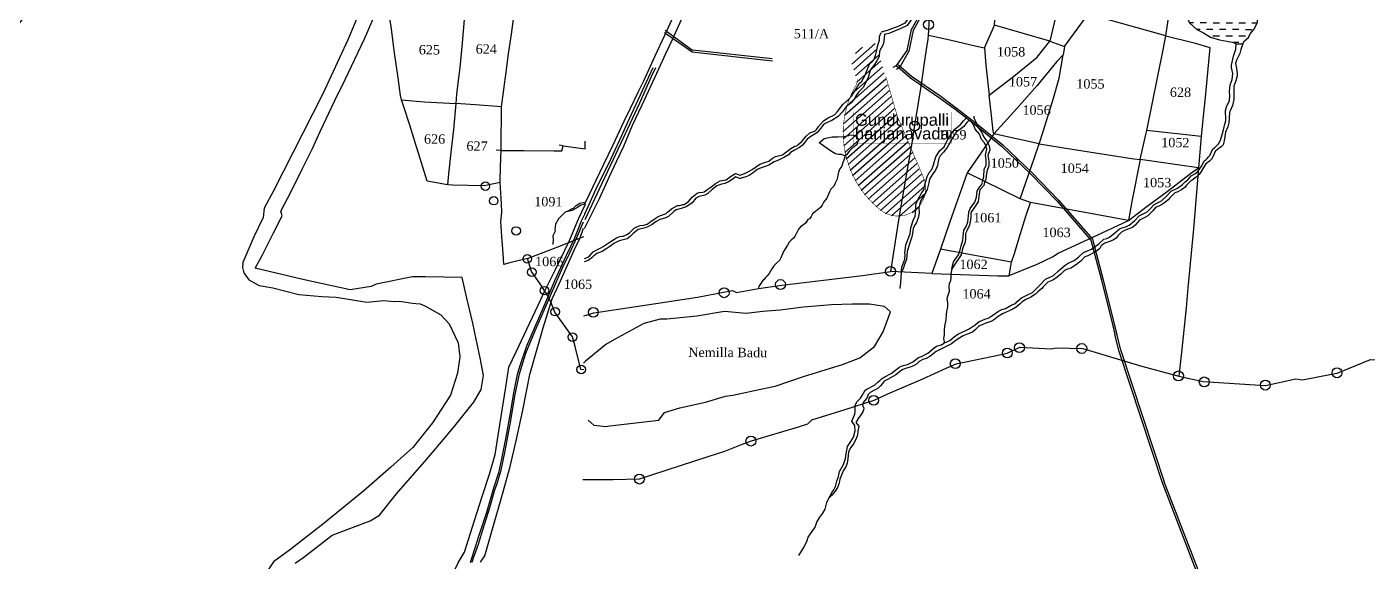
# Model space of a CAD drawing. Header units: feet. Extents: x 349593 to 350015, y 1571769 to 1572365.
# Drawn here: x 349688.6 to 349809.6, y 1571972.4 to 1572020.6 of the extents above; entities that cross this region are included whole.
import ezdxf

# ---------------------------------------------------------------- set-up
doc = ezdxf.new("R2010")
doc.units = ezdxf.units.FT
doc.header["$LTSCALE"] = 15
doc.header["$MEASUREMENT"] = 0
for name, color, linetype in [('CARTTRACK', 6, 'Continuous'), ('PLATS', 6, 'Continuous'), ('PLOTNO', 7, 'Continuous'), ('STREAM', 4, 'Continuous'), ('TANK', 4, 'Continuous'), ('text', 7, 'Continuous'), ('VILLAGE', 30, 'Continuous')]:
    doc.layers.add(name, color=color, linetype=linetype)
doc.styles.add('ARIAL', font='ARIAL.TTF')
doc.styles.get("Standard").update_dxf_attribs({"font": 'TIMES.TTF'})

msp = doc.modelspace()

# ---------------------------------------------------------------- hatches: boundary and pattern name
at = {"layer": 'TANK', "extrusion": (-3.55122e-05, 6.11968e-05, 1)}
h = msp.add_hatch(dxfattribs=at)
h.set_pattern_fill('DASH', color=256, scale=4.683325, angle=-0.2746, style=0)
h.set_pattern_definition([(359.7254, (349667.8581, 1571995.85165), (0.5882146, 0.5826032), [0.5854156, -0.5854156])])
edge = h.paths.add_edge_path()
edge.add_line((349797.69, 1572019.09), (349798.28, 1572019.08))
edge.add_line((349798.28, 1572019.08), (349798.44, 1572019.35))
edge.add_line((349798.44, 1572019.35), (349798.81, 1572019.65))
edge.add_line((349798.81, 1572019.65), (349798.94, 1572019.98))
edge.add_line((349798.94, 1572019.98), (349799.3, 1572020.42))
edge.add_line((349799.3, 1572020.42), (349799.63, 1572021.04))
edge.add_line((349799.63, 1572021.04), (349799.62, 1572021.52))
edge.add_line((349799.62, 1572021.52), (349799.57, 1572022.71))
edge.add_line((349799.57, 1572022.71), (349799.16, 1572023.94))
edge.add_line((349799.16, 1572023.94), (349798.4, 1572024.71))
edge.add_line((349798.4, 1572024.71), (349797.92, 1572024.87))
edge.add_line((349797.92, 1572024.87), (349797.44, 1572025.19))
edge.add_line((349797.44, 1572025.19), (349795.86, 1572025.84))
edge.add_line((349795.86, 1572025.84), (349794.99, 1572026.02))
edge.add_line((349794.99, 1572026.02), (349794.47, 1572026.24))
edge.add_line((349794.47, 1572026.24), (349794.22, 1572026.34))
edge.add_line((349794.22, 1572026.34), (349793.97, 1572026.36))
edge.add_line((349793.97, 1572026.36), (349793.8, 1572026.28))
edge.add_line((349793.8, 1572026.28), (349792.79, 1572025.37))
edge.add_line((349792.79, 1572025.37), (349792.5, 1572024.29))
edge.add_line((349792.5, 1572024.29), (349792.74, 1572022.69))
edge.add_line((349792.74, 1572022.69), (349792.97, 1572021.98))
edge.add_line((349792.97, 1572021.98), (349793.52, 1572020.96))
edge.add_line((349793.52, 1572020.96), (349794.13, 1572020.39))
edge.add_line((349794.13, 1572020.39), (349794.74, 1572020.07))
edge.add_line((349794.74, 1572020.07), (349795.38, 1572019.7))
edge.add_line((349795.38, 1572019.7), (349796.18, 1572019.45))
edge.add_line((349796.18, 1572019.45), (349796.85, 1572019.33))
edge.add_line((349796.85, 1572019.33), (349796.97, 1572019.3))
edge.add_line((349796.97, 1572019.3), (349797.19, 1572019.26))
edge.add_line((349797.19, 1572019.26), (349797.46, 1572019.2))
edge.add_line((349797.46, 1572019.2), (349797.58, 1572019.15))
edge.add_line((349797.58, 1572019.15), (349797.68, 1572019.09))
edge.add_line((349797.68, 1572019.09), (349797.68, 1572019.08))
at = {"layer": 'VILLAGE', "extrusion": (7.82572e-05, 0.000161669, 1)}
h = msp.add_hatch(dxfattribs=at)
h.set_pattern_fill('ANSI31', color=1, scale=4.034691, angle=-3.5305, style=0)
h.set_pattern_definition([(41.4694685, (333403.6789, 1498043.82095), (-0.3339820957, 0.377903672), [])])
h.paths.add_polyline_path([(349765.64, 1572004.09, -0.232687), (349762.25, 1572011.17, -0.124618), (349763.3, 1572015.14, 0.190824), (349763.51, 1572015.89), (349763.04, 1572017.31, -0.327937), (349764.49, 1572018.99), (349765.21, 1572019.15), (349765.98, 1572016.46), (349767.14, 1572012.53), (349769.49, 1572007.04, -0.776812)])

# ---------------------------------------------------------------- linework, layer by layer
at = {"layer": 'CARTTRACK', "extrusion": (7.82572e-05, 0.000161669, 1)}
for p, q in [((349787.15, 1571991.38, -4.24), (349786.76, 1571992.9, -4.24)), ((349787.33, 1571991.42, -4.24), (349786.94, 1571992.95, -4.24)), ((349791.04, 1571979.56, -4.24), (349787.15, 1571991.38, -4.24)), ((349791.22, 1571979.62, -4.24), (349787.33, 1571991.43, -4.24)), ((349794.24, 1571971.28, -4.24), (349791.04, 1571979.56, -4.24)), ((349794.42, 1571971.34, -4.24), (349791.21, 1571979.63, -4.24))]:
    msp.add_line(p, q, dxfattribs=at)
at = {"layer": 'CARTTRACK', "extrusion": (-3.55122e-05, 6.11968e-05, 1), "elevation": 82.8}
for points in [[(349662.72, 1571991.87), (349665.6, 1571992.87), (349666.89, 1571993.22), (349668.04, 1571993.75), (349670.75, 1571994.68), (349671.67, 1571995.39), (349673.03, 1571996.92), (349674.14, 1571998.18), (349675.66, 1571999.84), (349676.14, 1572000.75), (349676.46, 1572001.23), (349677.79, 1572002.88), (349678.31, 1572003.78), (349678.88, 1572005.11), (349679.73, 1572007.52), (349680.84, 1572010.34), (349681.02, 1572010.84), (349681.52, 1572012.19), (349682.47, 1572013.66), (349684.82, 1572016.98), (349687.33, 1572020.14), (349688.77, 1572021.95), (349690.07, 1572023.64), (349691.6, 1572026.03), (349692.75, 1572028.38), (349693.2, 1572031.85), (349692.89, 1572033.29), (349692.75, 1572034.29), (349693.02, 1572034.66), (349693.38, 1572035.02), (349694.61, 1572035.92), (349697.05, 1572036.75), (349700.79, 1572037.48), (349703.6, 1572037.65), (349704.64, 1572037.81), (349705.75, 1572037.82), (349706.4, 1572037.83), (349706.8, 1572037.76), (349707.27, 1572037.62), (349708.1, 1572037.47), (349709.56, 1572036.96), (349710.84, 1572036.45), (349713.72, 1572034.92), (349716.45, 1572033.13), (349717.81, 1572031.17), (349718.3, 1572030.15), (349718.83, 1572027.76), (349719.21, 1572024.42), (349719.02, 1572023.12), (349718.2, 1572020.94), (349717.59, 1572019.45), (349715.33, 1572014.6), (349710.85, 1572005.78), (349710.04, 1572004.28), (349709.95, 1572003.44), (349709.11, 1572001.71), (349708.11, 1571999.41), (349708.09, 1571998.94), (349708.2, 1571998.47), (349708.65, 1571997.83), (349709.6, 1571997.31), (349710.83, 1571997.11), (349713.16, 1571996.51), (349715.23, 1571996.32), (349716.53, 1571996.26), (349719.3, 1571995.83), (349720.84, 1571995.98), (349721.13, 1571995.95), (349721.78, 1571995.88), (349722.25, 1571995.92), (349723.42, 1571995.74), (349723.73, 1571995.71), (349724.12, 1571995.67), (349724.53, 1571995.48), (349725.96, 1571994.69), (349726.72, 1571993.86), (349727.52, 1571992.17), (349727.68, 1571990.89), (349727.47, 1571989.44), (349726.83, 1571987.45), (349725.23, 1571984.97), (349723.46, 1571982.73), (349721.45, 1571980.96), (349719.04, 1571978.82), (349715.45, 1571975.93), (349712.45, 1571973.57), (349710.87, 1571972.45)], [(349738.95, 1572003.77), (349739.44, 1572004.83), (349740.11, 1572006.29), (349741.08, 1572008.24), (349742.1, 1572010.45), (349742.8, 1572011.97), (349743.58, 1572013.66), (349745.11, 1572016.96)], [(349745.32, 1572016.92), (349744.95, 1572016.11), (349743.88, 1572013.76), (349741.52, 1572008.68), (349740.26, 1572006), (349738.95, 1572003.25)], [(349738.95, 1572003.77), (349738.64, 1572003.11), (349738.03, 1572001.6), (349737.28, 1572000.04), (349736.22, 1571997.73), (349735.47, 1571995.93), (349734.48, 1571993.67), (349733.7, 1571991.85), (349733.11, 1571990.18), (349732.86, 1571989.32), (349732.55, 1571987.81), (349732.18, 1571985.68), (349731.8, 1571983.52), (349731.44, 1571981.7), (349731.16, 1571980.44), (349730.71, 1571979.07), (349730.1, 1571976.89), (349729.38, 1571974.71), (349728.61, 1571972.36)], [(349728.79, 1571972.41), (349728.92, 1571972.8), (349729.14, 1571973.38), (349729.36, 1571974.04), (349729.72, 1571975.22), (349730.43, 1571977.43), (349730.81, 1571978.82), (349731.05, 1571979.48), (349731.41, 1571980.69), (349731.78, 1571982.43), (349732.03, 1571983.88), (349732.27, 1571985.18), (349732.65, 1571987.36), (349733.05, 1571989.36), (349733.64, 1571991.24), (349734.45, 1571993.18), (349735.28, 1571995.11), (349736.34, 1571997.54), (349736.98, 1571998.99), (349737.62, 1572000.33), (349738.24, 1572001.66), (349738.84, 1572003.07)], [(349739.27, 1571985.21), (349739.77, 1571984.73), (349740.84, 1571984.63), (349741.21, 1571984.67), (349745.64, 1571985.2), (349746.14, 1571985.9), (349747.51, 1571986.32), (349749.84, 1571986.83), (349751.65, 1571987.36), (349752.29, 1571987.45), (349755.1, 1571988.04), (349756.13, 1571988.26), (349758.76, 1571989.15), (349762.19, 1571990.2), (349763.75, 1571990.82), (349765.08, 1571991.84), (349765.86, 1571993.16), (349766.53, 1571994.94), (349765.99, 1571995.42), (349765.39, 1571995.52), (349764.63, 1571995.64), (349763.1, 1571995.63), (349761.2, 1571995.57), (349758.68, 1571995.37), (349756.56, 1571995.1), (349755.02, 1571994.97), (349753.49, 1571994.8), (349751.55, 1571994.97), (349749.05, 1571994.57), (349746.36, 1571994.28), (349745.74, 1571994.28), (349744.28, 1571993.89), (349741.64, 1571992.46), (349740.85, 1571992.01), (349739.01, 1571990.51), (349738.84, 1571990.34)]]:
    msp.add_lwpolyline(points, dxfattribs=at)
at = {"layer": 'CARTTRACK', "extrusion": (7.82572e-05, 0.000161669, 1), "elevation": 277.27}
for points in [[(349766.77, 1572016.96), (349767.09, 1572017.16), (349768.02, 1572018.47), (349768.4, 1572020.35), (349769.31, 1572021.96), (349770.26, 1572023.78), (349770.88, 1572030.2), (349770.7, 1572031.89), (349770.91, 1572034)], [(349771.04, 1572033.96), (349770.87, 1572031.88), (349771.08, 1572030.19), (349770.36, 1572023.75), (349769.46, 1572021.89), (349768.56, 1572020.26), (349768.17, 1572018.41), (349767.35, 1572016.96), (349767.06, 1572016.77)], [(349746.2, 1572020.29), (349748.66, 1572018.49)], [(349746.2, 1572020.29), (349748.66, 1572018.49)], [(349748.62, 1572018.33), (349746.14, 1572020.06)], [(349748.62, 1572018.33), (349746.14, 1572020.06)], [(349766.97, 1572017.08), (349767.18, 1572016.99), (349768.32, 1572016.02), (349770.86, 1572014.27), (349772.22, 1572013.26), (349773.9, 1572011.97), (349776.54, 1572009.85), (349779.15, 1572007.35), (349781.54, 1572004.89), (349784.57, 1572001.38), (349785.54, 1571997.78), (349786.56, 1571993.66), (349786.76, 1571992.88)], [(349766.97, 1572017.08), (349767.18, 1572016.99), (349768.32, 1572016.02), (349770.86, 1572014.27), (349772.22, 1572013.26), (349773.9, 1572011.97), (349776.54, 1572009.85), (349779.15, 1572007.35), (349781.54, 1572004.89), (349784.57, 1572001.38), (349785.54, 1571997.78), (349786.56, 1571993.66), (349786.76, 1571992.88)], [(349767.12, 1572017.2), (349767.27, 1572017.14), (349768.42, 1572016.15), (349770.96, 1572014.41), (349772.32, 1572013.4), (349774.01, 1572012.11), (349776.65, 1572009.98), (349779.27, 1572007.47), (349781.67, 1572005), (349784.73, 1572001.46), (349785.7, 1571997.82), (349786.72, 1571993.7), (349786.94, 1571992.88)], [(349767.12, 1572017.2), (349767.27, 1572017.14), (349768.42, 1572016.15), (349770.96, 1572014.41), (349772.32, 1572013.4), (349774.01, 1572012.11), (349776.65, 1572009.98), (349779.27, 1572007.47), (349781.67, 1572005), (349784.73, 1572001.46), (349785.7, 1571997.82), (349786.72, 1571993.7), (349786.94, 1571992.88)]]:
    msp.add_lwpolyline(points, dxfattribs=at)
at = {"layer": 'CARTTRACK'}
for points, elevation in [([(349748.62, 1572018.36), (349755.87, 1572017.55)], -4.24), ([(349748.62, 1572018.36), (349755.87, 1572017.55)], -4.24), ([(349755.86, 1572017.74), (349748.66, 1572018.52)], -0.97), ([(349755.86, 1572017.74), (349748.66, 1572018.52)], -0.97), ([(349710.87, 1571972.45), (349703.51, 1571961.27)], -0.98)]:
    msp.add_lwpolyline(points, dxfattribs=dict(at, elevation=elevation))
at = {"layer": 'PLATS', "color": 0, "extrusion": (-3.55122e-05, 6.11968e-05, 1)}
for points, elevation in [([(349805.99, 1572106.27), (349805.77, 1572106.03), (349805.23, 1572105.34), (349804.63, 1572104.59), (349803.92, 1572103.73), (349803.09, 1572102.69), (349801.4, 1572100.5), (349799.6, 1572097.76), (349797.8, 1572094.88), (349796.84, 1572093.51), (349796.09, 1572092.26), (349794.87, 1572090.41), (349793.09, 1572087.91), (349792.66, 1572087.33), (349791.52, 1572085.85), (349790.43, 1572084.39), (349788.78, 1572082.64), (349787.86, 1572081.31), (349786.74, 1572079.76), (349785.8, 1572078.37), (349784.83, 1572077.25), (349784.69, 1572076.79), (349784.03, 1572075.49), (349783, 1572074.29), (349781.93, 1572072.97), (349780.74, 1572071.47), (349779.85, 1572070.26), (349779.1, 1572069.31), (349778.26, 1572068.24), (349777.46, 1572067.21), (349777.09, 1572066.72), (349776.12, 1572065.26), (349775.1, 1572063.83), (349774.35, 1572062.78), (349773.85, 1572062.01), (349771.77, 1572059), (349771.09, 1572058), (349770.52, 1572057.34), (349769.54, 1572056.18), (349769.01, 1572055.58), (349768.12, 1572054.59), (349766.92, 1572053.2), (349766.35, 1572052.54), (349765.83, 1572051.84), (349765.06, 1572050.65), (349764.59, 1572049.94), (349764.04, 1572049.16), (349763.07, 1572048.14), (349761.88, 1572046.87), (349761.25, 1572045.16), (349761.14, 1572044.83), (349759.66, 1572042.93), (349758.5, 1572041.23), (349757.21, 1572039.38), (349756.26, 1572037.97), (349755.42, 1572036.04), (349754.58, 1572034.21), (349753.98, 1572032.82), (349753.68, 1572032.57), (349752.83, 1572030.68), (349752.17, 1572029.3), (349751.33, 1572028.44), (349749.92, 1572026.05), (349749.3, 1572024.79), (349748.64, 1572023.35), (349748.06, 1572022.12), (349747.51, 1572020.98), (349746.83, 1572019.45), (349746.22, 1572018.2), (349745.6, 1572016.8), (349745.06, 1572015.63), (349744.11, 1572013.58), (349743.23, 1572011.73), (349742.43, 1572009.83), (349741.78, 1572008.45), (349741.13, 1572007.06), (349740.24, 1572005.13), (349739.49, 1572003.63), (349738.91, 1572002.42)], 82.8), ([(349738.96, 1572004.67), (349739.37, 1572005.55), (349739.98, 1572006.8), (349740.68, 1572008.25), (349741.51, 1572009.98), (349742.51, 1572012.13), (349743.07, 1572013.3), (349743.77, 1572014.75), (349744.28, 1572015.77), (349745.3, 1572018), (349746.16, 1572019.87), (349747.31, 1572022.37), (349748.15, 1572024.24), (349748.85, 1572025.73), (349749.97, 1572027.52), (349750.79, 1572029.19), (349751.6, 1572030.79), (349752.43, 1572032.45), (349753.17, 1572033.97), (349753.78, 1572035.24), (349754.5, 1572036.33), (349755, 1572037.41), (349755.85, 1572039.2), (349756.65, 1572040.76), (349757.29, 1572042.16), (349757.85, 1572043.36), (349758.88, 1572045.08), (349760.76, 1572047.19), (349763.02, 1572049.94), (349764.21, 1572051.45), (349765.33, 1572052.88), (349766.88, 1572054.92), (349768.44, 1572056.86), (349769.64, 1572058.51), (349770.85, 1572060.1), (349772.08, 1572061.71), (349772.5, 1572062.29), (349773.15, 1572063.17), (349773.95, 1572064.29), (349774.85, 1572065.43), (349776.53, 1572067.64), (349777.28, 1572068.63), (349778.64, 1572070.38), (349779.74, 1572071.9), (349780.96, 1572073.47), (349782.03, 1572074.92), (349783.29, 1572076.55), (349784.13, 1572077.62), (349784.6, 1572078.54), (349785.47, 1572079.56), (349787.26, 1572082.13), (349787.72, 1572082.89), (349789.32, 1572085.03), (349790.35, 1572086.48), (349791.26, 1572087.71), (349792.1, 1572088.78), (349792.78, 1572089.68), (349793.39, 1572090.44), (349794.53, 1572091.94), (349794.87, 1572092.48), (349795.76, 1572093.68), (349796.62, 1572094.81), (349796.74, 1572095.06), (349797.66, 1572096.6), (349797.99, 1572097.21), (349798.68, 1572098.26), (349799.04, 1572098.91), (349799.77, 1572099.98), (349800.92, 1572101.7), (349802.01, 1572102.55), (349802.48, 1572102.99), (349803.11, 1572103.83), (349803.85, 1572104.85), (349804.61, 1572105.85), (349804.99, 1572106.34)], 82.8), ([(349712.84, 1571972.32), (349713.61, 1571972.86), (349716.16, 1571974.85), (349719.6, 1571976.12), (349720.43, 1571976.63), (349721.98, 1571978.56), (349724.69, 1571981.65), (349726.35, 1571983.63), (349727.23, 1571984.69), (349728.57, 1571986.35), (349728.96, 1571986.83), (349729.62, 1571987.97), (349729.81, 1571989.23), (349729.52, 1571990.81), (349729.15, 1571992.49), (349728.85, 1571993.93), (349728.32, 1571996.18), (349727.89, 1571998.04), (349724.58, 1571998.09), (349723.43, 1571998.09), (349720.15, 1571997.44), (349719.7, 1571997.24), (349717.8, 1571996.92), (349713.54, 1571997.87), (349709.24, 1571998.89), (349709.86, 1572000.04), (349710.88, 1572002.07), (349711.67, 1572003.6), (349711.53, 1572004.02), (349712.51, 1572005.85), (349713.5, 1572007.86), (349714.39, 1572009.66), (349715.09, 1572011.18), (349716.42, 1572013.98), (349717.35, 1572015.88), (349719.08, 1572019.53), (349720.16, 1572022.03), (349720.46, 1572024.46), (349720.66, 1572026.73), (349720.87, 1572028.86), (349720.29, 1572030.05), (349720.08, 1572030.28), (349719.16, 1572032.52), (349716.97, 1572033.95), (349717.23, 1572034.54), (349713.07, 1572036.09), (349712.15, 1572036.55), (349709.55, 1572037.61), (349706.22, 1572038.91), (349702.56, 1572038.3), (349698.79, 1572037.67), (349694.03, 1572036.22), (349693.8, 1572035.91), (349691.75, 1572035.31), (349691.47, 1572035.29)], 82.8), ([(349794.55, 1572010.74), (349794.28, 1572007.91), (349793.84, 1572002.44), (349793.34, 1571997.1), (349793.18, 1571995.31), (349792.79, 1571991.58), (349792.53, 1571989.16), (349794.71, 1571988.68), (349800.33, 1571988.33), (349803.07, 1571988.91), (349803.68, 1571988.83), (349806.28, 1571989.35), (349806.79, 1571989.44), (349809.82, 1571990.67), (349810.87, 1571990.63), (349813.06, 1571991.55), (349816.67, 1571993.36), (349820.29, 1571995.14), (349824.05, 1571997.02), (349827.93, 1571996.31), (349830.08, 1572000.26), (349832.66, 1572004.02), (349833.38, 1572005.02), (349836.3, 1572009.76), (349838.45, 1572013.19), (349838.98, 1572014.04), (349839.89, 1572014.87), (349841.35, 1572017.2), (349842.15, 1572018.59), (349842.81, 1572019.7), (349843.51, 1572021.03), (349844.97, 1572023.44), (349845.31, 1572023.95), (349846.45, 1572025.44), (349846.95, 1572028.6), (349847.6, 1572032.63)], 82.8), ([(349722.42, 1572014.04), (349722.32, 1572014.45), (349722.11, 1572016.04), (349721.8, 1572018.28), (349721.48, 1572020.65), (349721.12, 1572022.74), (349720.92, 1572023.88), (349723.89, 1572024.26), (349726.93, 1572024.49), (349728.38, 1572024.61), (349728.21, 1572025.76), (349727.78, 1572028.63), (349725.2, 1572028.82), (349725.11, 1572028.83), (349725.09, 1572029.96), (349722.4, 1572030.46), (349721.48, 1572029.5), (349720.87, 1572028.86), (349720.94, 1572028.74), (349722.42, 1572028), (349722.79, 1572026.38), (349722.83, 1572026.2), (349723.89, 1572024.26)], 82.8), ([(349738.88, 1571994.59), (349739.77, 1571994.86), (349743.99, 1571995.5), (349749.12, 1571996.27), (349751.6, 1571996.75), (349752.26, 1571996.88), (349752.63, 1571996.69), (349754.61, 1571997.04), (349756.72, 1571997.35), (349764, 1571998.21), (349766.54, 1571998.58), (349767.33, 1572003.61), (349768.03, 1572007.58), (349768.49, 1572010.32), (349768.72, 1572011.75), (349769.31, 1572015.44), (349769.57, 1572017.18), (349769.78, 1572018.59), (349769.92, 1572019.52), (349769.96, 1572019.88), (349770, 1572020.79), (349770.03, 1572023.16), (349770.05, 1572024.41), (349770.08, 1572025.54), (349770.09, 1572025.85), (349770.56, 1572026.21), (349771.37, 1572027.62), (349771.94, 1572027.17), (349771.89, 1572026.63), (349773.33, 1572026.01), (349773.8, 1572027.86), (349772.45, 1572028.2), (349771.37, 1572027.62)], 82.8), ([(349780.88, 1572019.33), (349782.22, 1572018.86), (349784.33, 1572021.75), (349784.29, 1572023.92), (349784.34, 1572025.72), (349781.79, 1572025.97), (349778.98, 1572026.7), (349776.4, 1572027.43)], 82.8), ([(349769.96, 1572019.88), (349771.86, 1572019.45), (349774.27, 1572018.87), (349774.99, 1572018.72), (349775.71, 1572020.36), (349775.9, 1572020.78), (349776.06, 1572022.96), (349776.12, 1572024.32), (349776.2, 1572025.28), (349774.92, 1572025.75), (349773.85, 1572025.9), (349773.33, 1572026.01)], 82.8), ([(349776.2, 1572025.28), (349778.29, 1572024.75), (349781.95, 1572023.81), (349781.38, 1572021.38), (349780.88, 1572019.33), (349775.9, 1572020.78)], 82.8), ([(349731.44, 1572013.43), (349731.65, 1572014.98), (349731.86, 1572016.54), (349732.08, 1572018.18), (349732.35, 1572019.95), (349732.69, 1572022.67), (349732.87, 1572024.09), (349732.95, 1572024.78), (349731.64, 1572024.74), (349728.38, 1572024.61), (349728.07, 1572021.28), (349727.88, 1572019.17), (349727.71, 1572017.23), (349727.39, 1572014.55), (349727.33, 1572013.73)], 82.8), ([(349791.35, 1572019.82), (349791.55, 1572021.21), (349791.95, 1572024.52), (349792.52, 1572024.37)], 82.8), ([(349789.02, 1572008.66), (349789.55, 1572010.92), (349789.64, 1572011.28), (349791.1, 1572018.54), (349791.35, 1572019.82), (349784.33, 1572021.75)], 82.8), ([(349774.99, 1572018.72), (349775.11, 1572017.16), (349775.43, 1572014.48), (349775.69, 1572014.67), (349777.48, 1572016.07), (349779.22, 1572017.46), (349779.74, 1572017.88), (349780.88, 1572019.33)], 82.8), ([(349791.35, 1572019.82), (349793.9, 1572019.18), (349795.32, 1572018.77), (349794.94, 1572014.59), (349794.61, 1572011.37), (349794.55, 1572010.74), (349789.64, 1572011.28)], 82.8), ([(349782.22, 1572018.86), (349782.08, 1572018.1), (349781.52, 1572017.5), (349779.74, 1572015.34), (349777.92, 1572013.28), (349776.77, 1572012), (349775.85, 1572010.97), (349774.66, 1572009.25), (349773.44, 1572007.48), (349771.84, 1572002.96), (349771.04, 1572000.6), (349770.24, 1571998.4), (349766.54, 1571998.58)], 82.8), ([(349779.94, 1572010.09), (349780.32, 1572011.29), (349781.22, 1572014.2), (349781.73, 1572016.01), (349782.08, 1572018.1)], 82.8), ([(349778.22, 1572005.13), (349779.48, 1572008.75), (349779.94, 1572010.09), (349775.85, 1572010.97), (349775.77, 1572011.22), (349775.62, 1572012.64), (349775.43, 1572014.48)], 82.8), ([(349733.78, 1571999.77), (349732.19, 1571999.36), (349731.65, 1571999.22), (349731.59, 1572000.2), (349731.47, 1572001.75), (349731.39, 1572003.1), (349731.47, 1572003.9), (349731.44, 1572004.68), (349731.33, 1572006.6), (349729.89, 1572006.31), (349727.02, 1572006.37), (349726.56, 1572006.39), (349724.75, 1572006.72), (349724.24, 1572008.37), (349723.66, 1572010.2), (349723.17, 1572011.77), (349722.67, 1572013.33), (349722.42, 1572014.04), (349724.47, 1572013.88), (349727.33, 1572013.73), (349727.12, 1572011.38), (349726.9, 1572009.56), (349726.66, 1572007.38), (349726.56, 1572006.39)], 82.8), ([(349731.4, 1572009.49), (349731.41, 1572010.6), (349731.43, 1572012.56), (349731.44, 1572013.43), (349729.07, 1572013.59), (349727.33, 1572013.73)], 82.8), ([(349731.33, 1572006.6), (349731.33, 1572006.88), (349731.38, 1572008.87), (349731.4, 1572009.49), (349730.96, 1572009.5)], 82.8), ([(349731.4, 1572009.49), (349733.44, 1572009.49), (349736.16, 1572009.46), (349736.88, 1572009.46), (349737, 1572009.9), (349736.65, 1572009.95)], 82.8), ([(349737, 1572009.9), (349738.98, 1572009.64), (349739, 1572010.31)], 82.8), ([(349779.94, 1572010.09), (349782.89, 1572009.6), (349788.47, 1572008.74), (349789.02, 1572008.66), (349788.27, 1572004.88), (349787.97, 1572003.19), (349779.15, 1572004.79)], 82.8), ([(349787.97, 1572003.19), (349789.68, 1572004.47), (349791.46, 1572005.8), (349793.57, 1572007.4), (349794.28, 1572007.91), (349789.02, 1572008.66)], 82.8), ([(349777.44, 1571999.42), (349777.7, 1572000.21), (349778.11, 1572001.61), (349778.73, 1572003.58), (349779.15, 1572004.79), (349778.22, 1572005.13), (349773.44, 1572007.48)], 82.8), ([(349738.41, 1572003.39), (349739.02, 1572004.64)], 82.8), ([(349727.57, 1571972.42), (349728.11, 1571973.32), (349729.02, 1571976.15), (349729.71, 1571978.31), (349730.35, 1571980.33), (349730.86, 1571982.11), (349731.29, 1571984.77), (349731.82, 1571988.16), (349732.11, 1571989.96), (349732.77, 1571991.34), (349733.98, 1571993.9), (349734.75, 1571995.55), (349735.36, 1571996.84), (349736.27, 1571998.71), (349737.57, 1572001.37), (349738.41, 1572003.39)], 82.8), ([(349729.56, 1571972.4), (349729.95, 1571972.98), (349730.53, 1571975.08), (349731.59, 1571978.75), (349732.23, 1571981.01), (349732.76, 1571983.34), (349733.37, 1571986.09), (349733.99, 1571989.3), (349734.66, 1571991.63), (349735.21, 1571993.52), (349735.87, 1571995.65), (349736.01, 1571996.11), (349736.63, 1571997.46), (349738.03, 1572000.56), (349738.53, 1572001.61), (349738.85, 1572002.48)], 82.8), ([(349777.22, 1571998.22), (349779.74, 1571999.25), (349781.14, 1571999.9), (349781.65, 1572000.23), (349785.62, 1572002.08), (349787.97, 1572003.19)], 82.8), ([(349738.87, 1571989.73), (349738.61, 1571989.76), (349738.08, 1571991.84), (349737.85, 1571992.71), (349736.24, 1571994.93), (349735.88, 1571995.86), (349735.48, 1571996.63), (349735.35, 1571996.82), (349734.99, 1571997.38), (349734.16, 1571998.59), (349733.78, 1571999.77), (349736.36, 1572000.75), (349738.88, 1572001.75)], 82.8), ([(349770.24, 1571998.4), (349772.84, 1571998.32), (349776.19, 1571998.19), (349777.21, 1571998.2), (349777.38, 1571999.08), (349777.44, 1571999.42), (349773.94, 1572000.07), (349771.04, 1572000.6)], 82.8), ([(349828.12, 1571996.88), (349829.94, 1571996.64), (349834, 1571996.21), (349838.93, 1571995.61), (349839.18, 1571995.61), (349839.95, 1571995.93), (349842.82, 1571995.57), (349843.14, 1571995.6), (349845.19, 1571995.35), (349850.68, 1571994.06), (349855.5, 1571992.73), (349859.44, 1571990.8), (349862.08, 1571989.57), (349867.25, 1571987.47), (349868.37, 1571987.01), (349869.27, 1571986.38), (349869.84, 1571986.07), (349872.14, 1571984.37), (349874.07, 1571983.04), (349874.29, 1571982.35), (349874.16, 1571981.82), (349875.18, 1571978.84), (349876.19, 1571975.49), (349876.72, 1571973.65), (349877.43, 1571971.11), (349878.5, 1571967.25), (349878.81, 1571965.99), (349879.85, 1571961.19), (349879.01, 1571958.78), (349875.34, 1571959.26), (349869.89, 1571959.9), (349869.39, 1571960.46), (349868.61, 1571960.54), (349867.44, 1571960.49), (349860.73, 1571961.44), (349854.9, 1571962.28), (349844.65, 1571963.93), (349839.51, 1571964.53), (349838.51, 1571964.35), (349837.14, 1571964.54), (349829.72, 1571965.16), (349826.26, 1571965.48), (349823.53, 1571965.74), (349819.55, 1571965.81), (349812.74, 1571965.78), (349810.56, 1571965.77), (349809.36, 1571965.21), (349805.64, 1571965.27), (349803.37, 1571965.32), (349803.37, 1571965.32), (349801.77, 1571965.66), (349800.79, 1571965.8), (349796.21, 1571966.44), (349791.52, 1571966.12), (349790.67, 1571966.06), (349790.34, 1571963.46), (349790.34, 1571963.01), (349790.8, 1571960.6), (349791.12, 1571959.05), (349791.27, 1571958.45)], 83.06), ([(349738.78, 1571979.84), (349741.52, 1571979.85), (349743.89, 1571979.91), (349750.08, 1571981.92), (349751.58, 1571982.41), (349753.07, 1571983), (349754, 1571983.32), (349758.23, 1571984.59), (349759.06, 1571984.86), (349759.42, 1571985.24), (349762.44, 1571986.15), (349765.05, 1571986.99), (349766.29, 1571987.56), (349769.45, 1571988.91), (349771.53, 1571989.88), (349772.43, 1571990.27), (349776.51, 1571991.12), (349777.05, 1571991.23), (349778.18, 1571991.78), (349781, 1571991.62), (349781.46, 1571991.71), (349783.86, 1571991.64), (349789.07, 1571990.08), (349792.53, 1571989.16)], 82.8)]:
    msp.add_lwpolyline(points, dxfattribs=dict(at, elevation=elevation))
at = {"layer": 'PLATS', "color": 0, "elevation": -0.98}
msp.add_lwpolyline([(349727.57, 1571972.43), (349721.78, 1571960.78)], dxfattribs=at)
at = {"layer": 'PLATS', "color": 0, "extrusion": (-3.55122e-05, 6.11968e-05, 1)}
for centre, radius in [((349769.95, 1572020.82, 82.8), 0.445), ((349768.7, 1572011.69, 82.8), 0.445), ((349729.99, 1572006.27, 82.8), 0.382), ((349730.74, 1572004.96, 82.8), 0.382), ((349732.76, 1572002.24, 82.8), 0.382), ((349733.77, 1571999.72, 82.8), 0.382), ((349734.18, 1571998.53, 82.8), 0.382), ((349766.52, 1571998.6, 82.8), 0.445), ((349735.32, 1571996.86, 82.8), 0.382), ((349756.6, 1571997.41, 82.8), 0.445), ((349751.52, 1571996.67, 82.8), 0.445), ((349736.28, 1571994.96, 82.8), 0.382), ((349739.72, 1571994.91, 82.8), 0.445), ((349737.84, 1571992.67, 82.8), 0.382), ((349777.06, 1571991.24, 82.8), 0.445), ((349778.15, 1571991.73, 82.8), 0.445), ((349783.77, 1571991.65, 82.8), 0.445), ((349738.62, 1571989.76, 82.8), 0.382), ((349772.36, 1571990.28, 82.8), 0.445), ((349806.79, 1571989.46, 82.8), 0.445), ((349792.49, 1571989.18, 82.8), 0.445), ((349794.81, 1571988.64, 82.8), 0.445), ((349800.32, 1571988.35, 82.8), 0.445), ((349765, 1571986.98, 82.8), 0.445), ((349753.93, 1571983.31, 82.8), 0.445), ((349743.88, 1571979.89, 82.8), 0.445)]:
    msp.add_circle(centre, radius, dxfattribs=at)
at = {"layer": 'STREAM', "elevation": -0.98}
for points in [[(349767.34, 1572027.32), (349767.97, 1572026.78), (349768.64, 1572026.47), (349768.94, 1572026.33), (349769.18, 1572026.09), (349769.39, 1572025.9), (349769.52, 1572025.6), (349769.62, 1572025.31), (349769.63, 1572024.89), (349769.24, 1572023.51), (349768.86, 1572022.64), (349768.17, 1572021.45), (349767.82, 1572020.96), (349767.27, 1572020.68), (349766.22, 1572020.28), (349765.68, 1572020.13)], [(349767.83, 1572027.26), (349768.12, 1572027.01), (349768.76, 1572026.72), (349769.1, 1572026.56), (349769.37, 1572026.29), (349769.62, 1572026.06), (349769.78, 1572025.7), (349769.89, 1572025.35), (349769.91, 1572024.86), (349769.5, 1572023.42), (349769.1, 1572022.52), (349768.4, 1572021.3), (349768.01, 1572020.74), (349767.4, 1572020.43), (349766.38, 1572020.02), (349765.99, 1572019.93)]]:
    msp.add_lwpolyline(points, dxfattribs=at)
at = {"layer": 'STREAM', "extrusion": (-3.55122e-05, 6.11968e-05, 1), "elevation": 82.8}
for points in [[(349765.99, 1572019.93), (349765.91, 1572019.29), (349765.86, 1572019.04), (349765.67, 1572018.69), (349765.53, 1572018.44), (349765.5, 1572017.94), (349765.29, 1572017.57), (349765.03, 1572017.13), (349764.72, 1572016.78), (349764.51, 1572016.06), (349764.4, 1572015.8), (349764.25, 1572015.52), (349764.08, 1572015.2), (349763.62, 1572014.75), (349763.35, 1572014.36), (349763.25, 1572014.12), (349762.96, 1572013.79), (349762.51, 1572013.43), (349762.15, 1572012.95), (349761.8, 1572012.55), (349761.23, 1572012.19), (349760.75, 1572011.97), (349760.5, 1572011.85), (349760.22, 1572011.45), (349759.91, 1572011.09), (349759.7, 1572010.96), (349759.34, 1572010.74), (349759.01, 1572010.49), (349758.83, 1572010.25), (349758.59, 1572009.96), (349758.3, 1572009.76), (349757.87, 1572009.5), (349757.49, 1572009.3), (349757.32, 1572009.1), (349756.95, 1572008.87), (349756.41, 1572008.62), (349756.04, 1572008.45), (349755.54, 1572008.16), (349755.3, 1572008.06), (349754.85, 1572007.93), (349754.5, 1572007.77), (349754.15, 1572007.47), (349753.77, 1572007.23), (349753.48, 1572007.1), (349752.97, 1572006.96), (349752.89, 1572006.95), (349752.58, 1572007.11), (349752.15, 1572006.8), (349751.91, 1572006.65), (349751.58, 1572006.51), (349751.19, 1572006.42), (349750.86, 1572006.29), (349750.45, 1572005.96), (349750.04, 1572005.6), (349749.78, 1572005.45), (349749.26, 1572005.35), (349748.98, 1572005.18), (349748.62, 1572004.78), (349748.42, 1572004.61), (349748.09, 1572004.4), (349747.65, 1572004.27), (349747.2, 1572004.14), (349746.99, 1572004), (349746.49, 1572003.55), (349746.18, 1572003.39), (349745.72, 1572003.26), (349745.38, 1572003.08), (349745.03, 1572002.82), (349744.71, 1572002.63), (349744.4, 1572002.52), (349743.77, 1572002.36), (349743.31, 1572002.01), (349743.05, 1572001.75), (349742.76, 1572001.54), (349742.53, 1572001.47), (349742.05, 1572001.36), (349741.56, 1572001.12), (349741.21, 1572000.84), (349740.93, 1572000.65), (349740.53, 1572000.4), (349740.04, 1572000.21), (349739.75, 1571999.97), (349739.58, 1571999.83), (349739.27, 1571999.59), (349738.89, 1571999.47)], [(349738.92, 1571999.75), (349739.31, 1571999.91), (349739.72, 1572000.35), (349740.15, 1572000.61), (349740.41, 1572000.72), (349740.62, 1572000.84), (349741.14, 1572001.2), (349741.81, 1572001.61), (349742.1, 1572001.73), (349742.28, 1572001.76), (349742.44, 1572001.78), (349742.74, 1572001.91), (349742.97, 1572002.08), (349743.4, 1572002.5), (349743.63, 1572002.62), (349743.96, 1572002.72), (349744.29, 1572002.76), (349744.59, 1572002.85), (349744.92, 1572003.09), (349745.21, 1572003.31), (349745.57, 1572003.55), (349745.71, 1572003.6), (349745.89, 1572003.66), (349746.06, 1572003.71), (349746.28, 1572003.82), (349746.42, 1572003.94), (349746.77, 1572004.22), (349747.31, 1572004.53), (349747.48, 1572004.54), (349747.63, 1572004.57), (349747.77, 1572004.62), (349747.9, 1572004.63), (349748.29, 1572004.89), (349748.64, 1572005.27), (349749.09, 1572005.63), (349749.28, 1572005.69), (349749.6, 1572005.74), (349749.71, 1572005.76), (349749.85, 1572005.84), (349750.35, 1572006.2), (349750.75, 1572006.51), (349751.16, 1572006.74), (349751.7, 1572006.84), (349752.08, 1572007.13), (349752.53, 1572007.4), (349752.96, 1572007.27), (349753.5, 1572007.46), (349754.05, 1572007.78), (349754.73, 1572008.25), (349755.16, 1572008.41), (349755.55, 1572008.52), (349755.89, 1572008.79), (349756.15, 1572008.93), (349756.78, 1572009.1), (349756.92, 1572009.2), (349757.52, 1572009.66), (349757.9, 1572009.86), (349758.06, 1572009.91), (349758.19, 1572010.02), (349758.53, 1572010.29), (349758.93, 1572010.77), (349759.26, 1572011.07), (349759.53, 1572011.17), (349759.73, 1572011.26), (349759.89, 1572011.41), (349760.03, 1572011.64), (349760.49, 1572012.16), (349760.91, 1572012.41), (349761.47, 1572012.69), (349761.73, 1572013), (349762.23, 1572013.63), (349762.52, 1572013.89), (349762.73, 1572014.07), (349763, 1572014.37), (349763.33, 1572014.89), (349763.69, 1572015.52), (349763.93, 1572015.74), (349764.22, 1572016.2), (349764.48, 1572016.9), (349764.67, 1572017.31), (349764.9, 1572017.54), (349765.01, 1572017.65), (349765.16, 1572018.03), (349765.27, 1572018.41), (349765.34, 1572018.85), (349765.4, 1572019.06), (349765.52, 1572019.42), (349765.53, 1572019.74), (349765.68, 1572020.12)], [(349758.26, 1571973.01), (349758.63, 1571973.65), (349758.99, 1571974.28), (349759.1, 1571974.66), (349759.31, 1571974.97), (349759.74, 1571975.57), (349759.87, 1571976.02), (349760.14, 1571976.47), (349760.43, 1571976.83), (349760.64, 1571977.18), (349760.77, 1571977.77), (349760.93, 1571978.1), (349761.27, 1571978.7), (349761.42, 1571978.92), (349761.55, 1571979.22), (349761.69, 1571979.7), (349761.82, 1571980.12), (349761.91, 1571980.57), (349762.27, 1571981.19), (349762.46, 1571981.75), (349762.53, 1571982.17), (349762.64, 1571982.81), (349762.89, 1571983.19), (349763.19, 1571983.66), (349763.33, 1571984.23), (349763.3, 1571984.7), (349763.04, 1571985.11), (349763.29, 1571985.74), (349763.33, 1571986.01), (349763.34, 1571986.54), (349763.5, 1571986.89), (349763.68, 1571987.07), (349763.82, 1571987.17), (349763.87, 1571987.27), (349763.95, 1571987.42), (349764.08, 1571987.64), (349764.23, 1571987.91), (349764.39, 1571988), (349764.64, 1571988.11), (349764.89, 1571988.25), (349765.09, 1571988.35), (349765.41, 1571988.64), (349765.55, 1571988.76), (349765.71, 1571988.93), (349766.01, 1571989.11), (349766.57, 1571989.4), (349767.08, 1571989.78), (349767.26, 1571989.93), (349767.49, 1571990.05), (349767.82, 1571990.14), (349768.04, 1571990.21), (349768.53, 1571990.46), (349769.04, 1571990.85), (349769.31, 1571990.94), (349769.78, 1571991.16), (349769.9, 1571991.22), (349770.06, 1571991.38), (349770.45, 1571991.71), (349770.68, 1571991.86), (349771.12, 1571991.98), (349771.33, 1571992.14), (349771.88, 1571992.37), (349772.27, 1571992.69), (349772.59, 1571992.95), (349773.38, 1571993.31), (349773.6, 1571993.41), (349774.17, 1571993.78), (349774.53, 1571994.07), (349774.76, 1571994.18), (349775.03, 1571994.29), (349775.23, 1571994.35), (349775.39, 1571994.42), (349775.74, 1571994.66), (349776.27, 1571995.01), (349776.57, 1571995.16), (349776.89, 1571995.26), (349777.41, 1571995.54), (349777.78, 1571995.71), (349777.93, 1571995.89), (349778.33, 1571996.22), (349778.81, 1571996.45), (349779.32, 1571996.68), (349779.97, 1571997.31), (349780.49, 1571997.88), (349781.09, 1571998.15), (349781.22, 1571998.21), (349781.66, 1571998.63), (349782.26, 1571999.16), (349782.53, 1571999.33), (349782.76, 1571999.42), (349783.09, 1571999.57), (349783.46, 1571999.88), (349783.93, 1572000.29), (349784.64, 1572000.6), (349785.31, 1572001.09), (349785.77, 1572001.49), (349786.04, 1572001.57), (349786.28, 1572001.69), (349786.75, 1572002.07), (349787.17, 1572002.44), (349787.41, 1572002.53), (349787.79, 1572002.64), (349788.05, 1572002.75), (349788.55, 1572003.19), (349788.95, 1572003.6), (349789.25, 1572003.76), (349789.67, 1572003.95), (349789.94, 1572004.22), (349790.29, 1572004.61), (349790.79, 1572004.86), (349790.96, 1572004.94), (349791.38, 1572005.34), (349791.84, 1572005.83), (349792.39, 1572006.1), (349792.86, 1572006.41), (349793.08, 1572006.65), (349793.34, 1572006.83), (349793.64, 1572007.2), (349793.97, 1572007.39), (349794.24, 1572007.58), (349794.59, 1572008.1), (349794.8, 1572008.54), (349794.98, 1572008.68), (349795.11, 1572008.8), (349795.18, 1572008.87), (349795.33, 1572009.04), (349795.59, 1572009.62), (349795.73, 1572009.73), (349796.09, 1572010.08), (349796.28, 1572010.4), (349796.52, 1572011.22), (349796.61, 1572011.61), (349796.68, 1572011.84), (349796.72, 1572012.03), (349796.75, 1572012.25), (349796.74, 1572013.09), (349796.81, 1572013.43), (349797.08, 1572013.99), (349797.13, 1572014.43), (349797.08, 1572014.8), (349797.16, 1572015.4), (349797.34, 1572015.89), (349797.4, 1572016.43), (349797.27, 1572016.96), (349797.27, 1572017.18), (349797.46, 1572017.98), (349797.67, 1572018.6), (349797.68, 1572019.08)], [(349798.28, 1572019.08), (349798.1, 1572018.59), (349798.02, 1572018.23), (349797.73, 1572017.63), (349797.64, 1572017.32), (349797.71, 1572016.91), (349797.77, 1572016.4), (349797.77, 1572016.21), (349797.67, 1572015.76), (349797.47, 1572015.27), (349797.47, 1572015.03), (349797.49, 1572014.48), (349797.49, 1572014.09), (349797.35, 1572013.53), (349797.18, 1572013.13), (349797.08, 1572012.93), (349797.05, 1572012.37), (349797.03, 1572011.96), (349796.95, 1572011.61), (349796.74, 1572011.12), (349796.67, 1572010.75), (349796.62, 1572010.35), (349796.51, 1572010), (349796.33, 1572009.82), (349796.02, 1572009.58), (349795.81, 1572009.38), (349795.63, 1572008.97), (349795.46, 1572008.7), (349795.29, 1572008.52), (349794.96, 1572008.29), (349794.75, 1572007.94), (349794.54, 1572007.58), (349794.35, 1572007.33), (349794.07, 1572007.09), (349793.72, 1572006.82), (349793.59, 1572006.75), (349793.21, 1572006.37), (349793.09, 1572006.19), (349792.76, 1572005.94), (349792.43, 1572005.76), (349792.16, 1572005.66), (349791.94, 1572005.47), (349791.71, 1572005.23), (349791.56, 1572005.03), (349791.35, 1572004.85), (349791.05, 1572004.65), (349790.79, 1572004.49), (349790.43, 1572004.36), (349790.17, 1572004.06), (349789.96, 1572003.83), (349789.74, 1572003.6), (349789.47, 1572003.46), (349788.98, 1572003.21), (349788.76, 1572002.97), (349788.58, 1572002.75), (349788.35, 1572002.55), (349788.02, 1572002.42), (349787.63, 1572002.28), (349787.36, 1572002.14), (349787.04, 1572001.82), (349786.86, 1572001.6), (349786.64, 1572001.43), (349786.29, 1572001.29), (349785.84, 1572001.15), (349785.67, 1572001.02), (349785.53, 1572000.89), (349785.39, 1572000.67), (349785.21, 1572000.5), (349784.89, 1572000.31), (349784.3, 1572000.01), (349784.05, 1571999.92), (349783.71, 1571999.56), (349783.41, 1571999.3), (349783.02, 1571999.05), (349782.78, 1571998.89), (349782.39, 1571998.77), (349782.21, 1571998.67), (349781.88, 1571998.33), (349781.55, 1571998.06), (349781.15, 1571997.79), (349780.71, 1571997.61), (349780.28, 1571997.21), (349780.17, 1571997.06), (349779.81, 1571996.74), (349779.59, 1571996.53), (349779.16, 1571996.27), (349778.71, 1571996.07), (349778.39, 1571995.85), (349778.21, 1571995.67), (349777.84, 1571995.36), (349777.5, 1571995.17), (349776.96, 1571994.93), (349776.61, 1571994.78), (349776.24, 1571994.54), (349775.94, 1571994.29), (349775.66, 1571994.12), (349775.13, 1571993.93), (349774.84, 1571993.82), (349774.49, 1571993.65), (349774.15, 1571993.34), (349773.92, 1571993.13), (349773.36, 1571992.9), (349773.06, 1571992.78), (349772.61, 1571992.53), (349772.29, 1571992.27), (349772.03, 1571992.07), (349771.61, 1571991.87), (349770.95, 1571991.54), (349770.65, 1571991.37), (349770.37, 1571991.18), (349770.06, 1571990.93), (349769.75, 1571990.75), (349769.45, 1571990.66), (349769.11, 1571990.47), (349768.85, 1571990.24), (349768.66, 1571990.13), (349768.29, 1571989.98), (349767.96, 1571989.89), (349767.62, 1571989.75), (349767.34, 1571989.54), (349766.99, 1571989.27), (349766.73, 1571989.12), (349766.3, 1571988.88), (349765.94, 1571988.7), (349765.77, 1571988.48), (349765.63, 1571988.29), (349765.4, 1571988.08), (349765.08, 1571987.91), (349764.69, 1571987.7), (349764.5, 1571987.5), (349764.41, 1571987.24), (349764.33, 1571987.11), (349764.05, 1571986.8), (349764.01, 1571986.56), (349764.08, 1571986.33), (349764.11, 1571986.21), (349764.03, 1571985.96), (349763.83, 1571985.67), (349763.59, 1571985.35), (349763.38, 1571984.99), (349763.65, 1571984.66), (349763.58, 1571984.21), (349763.55, 1571983.83), (349763.42, 1571983.54), (349763.36, 1571983.38), (349763.17, 1571983.06), (349762.94, 1571982.73), (349762.74, 1571982.34), (349762.67, 1571981.7), (349762.6, 1571981.33), (349762.49, 1571980.98), (349762.26, 1571980.62), (349762.15, 1571980.39), (349761.96, 1571979.87), (349761.89, 1571979.51), (349761.75, 1571979.12), (349761.54, 1571978.8), (349761.24, 1571978.44), (349760.97, 1571978.18)], [(349772.06, 1571998.82), (349772.2, 1571999.47), (349772.66, 1572000.08), (349772.8, 1572000.54), (349772.9, 1572000.9), (349773.03, 1572001.4), (349773.12, 1572002.3), (349773.3, 1572002.58), (349773.5, 1572003.04), (349773.57, 1572003.93), (349773.71, 1572004.27), (349774.13, 1572004.83), (349774.27, 1572005.29), (349774.35, 1572005.81), (349774.54, 1572006.17), (349774.77, 1572006.43), (349774.87, 1572006.9), (349774.95, 1572007.12), (349774.97, 1572007.8), (349775.16, 1572008.14), (349775.15, 1572008.63), (349775.08, 1572009.07), (349775.22, 1572009.6), (349775.1, 1572010), (349774.96, 1572010.2), (349774.72, 1572010.48), (349774.54, 1572010.95), (349774.15, 1572011.4), (349774, 1572011.81), (349773.82, 1572012.05), (349773.68, 1572012.15), (349773.54, 1572012.14), (349773.4, 1572011.99), (349773.14, 1572011.64), (349772.85, 1572011.42), (349772.45, 1572011.13), (349771.97, 1572010.39), (349771.86, 1572010.17), (349771.64, 1572009.74), (349771.29, 1572009.32), (349771, 1572009), (349770.89, 1572008.76), (349770.82, 1572008.48), (349770.75, 1572008.12), (349770.58, 1572007.71), (349770.34, 1572007.37), (349770.03, 1572006.9), (349769.97, 1572006.58), (349769.82, 1572005.97), (349769.72, 1572005.7), (349769.51, 1572005.38), (349769.26, 1572004.97), (349769.16, 1572004.7), (349769.06, 1572004.33), (349769.1, 1572003.9), (349769.05, 1572003.52), (349768.85, 1572003), (349768.69, 1572002.72), (349768.56, 1572002.46), (349768.5, 1572002.01), (349768.45, 1572001.71), (349768.23, 1572001.08), (349768.13, 1572000.79), (349768.03, 1572000.38), (349767.99, 1572000.04), (349767.96, 1571999.66), (349767.82, 1571999.31), (349767.66, 1571998.84), (349767.47, 1571998.49), (349767.42, 1571997.55), (349767.36, 1571997.04)], [(349767.47, 1571998.49), (349767.55, 1571998.99), (349767.82, 1571999.71), (349767.83, 1572000.09), (349767.81, 1572000.24), (349767.89, 1572000.99), (349768.29, 1572001.99), (349768.36, 1572002.53), (349768.58, 1572003.27), (349768.73, 1572003.53), (349768.81, 1572004.15), (349768.81, 1572004.63), (349769.01, 1572005.1), (349769.36, 1572005.71), (349769.56, 1572005.98), (349769.57, 1572006.19), (349769.83, 1572007.14), (349770.02, 1572007.5), (349770.24, 1572007.76), (349770.39, 1572008.2), (349770.62, 1572008.91), (349770.98, 1572009.48), (349771.36, 1572009.81), (349771.7, 1572010.49), (349772.29, 1572011.38), (349772.87, 1572011.84), (349773.1, 1572012.14), (349773.38, 1572012.43)], [(349774.04, 1572012.58), (349774.04, 1572012.58), (349774.02, 1572012.42), (349774.28, 1572011.94), (349774.4, 1572011.59), (349774.75, 1572011.11), (349774.95, 1572010.67), (349775.21, 1572010.31), (349775.43, 1572009.91), (349775.48, 1572009.51), (349775.3, 1572009.05), (349775.39, 1572008.53), (349775.38, 1572008.11), (349775.21, 1572007.58), (349775.16, 1572007.16), (349775.13, 1572006.88), (349774.99, 1572006.64), (349774.94, 1572006.32), (349774.59, 1572005.95), (349774.51, 1572005.58), (349774.45, 1572005.13), (349774.42, 1572004.86), (349774.19, 1572004.5), (349773.81, 1572004), (349773.75, 1572003.84), (349773.76, 1572003.47), (349773.71, 1572003.05), (349773.63, 1572002.75), (349773.42, 1572002.32), (349773.28, 1572002.02), (349773.27, 1572001.54), (349773.24, 1572001.22), (349773.03, 1572000.72), (349772.97, 1572000.51), (349772.9, 1572000.09), (349772.66, 1571999.73), (349772.37, 1571999.35), (349772.06, 1571998.82), (349771.96, 1571998.38), (349771.96, 1571998.01), (349771.92, 1571997.74), (349771.81, 1571997.46), (349771.77, 1571997.22), (349771.8, 1571996.77), (349771.69, 1571996.42), (349771.61, 1571996.14), (349771.65, 1571995.74), (349771.65, 1571995.41), (349771.57, 1571994.98), (349771.53, 1571994.7), (349771.52, 1571994.23), (349771.38, 1571993.65), (349771.35, 1571993.31), (349771.36, 1571992.91), (349771.31, 1571992.52), (349771.37, 1571992.27), (349771.33, 1571992.14)], [(349762.42, 1572009), (349762.32, 1572008.62), (349762.23, 1572008.39), (349762.12, 1572008.07), (349761.94, 1572007.82), (349761.83, 1572007.54), (349761.78, 1572007.26), (349761.7, 1572006.89), (349761.52, 1572006.53), (349761.41, 1572006.28), (349761.13, 1572006), (349761.01, 1572005.76), (349760.92, 1572005.56), (349760.77, 1572005.2), (349760.67, 1572005.05), (349760.51, 1572004.86), (349760.36, 1572004.56), (349760.2, 1572004.36), (349760.07, 1572004.22), (349759.77, 1572003.98), (349759.5, 1572003.78), (349759.37, 1572003.53), (349759.21, 1572003.34), (349759.06, 1572003.26), (349758.87, 1572002.97), (349758.68, 1572002.79), (349758.44, 1572002.63), (349758.22, 1572002.41), (349758.07, 1572002.11), (349757.88, 1572001.74), (349757.78, 1572001.59), (349757.57, 1572001.4), (349757.37, 1572001.22), (349757.23, 1572000.97), (349757.03, 1572000.62), (349756.88, 1572000.39), (349756.78, 1572000.17), (349756.63, 1571999.83), (349756.5, 1571999.59), (349756.23, 1571999.33), (349755.99, 1571999.1), (349755.81, 1571998.83), (349755.57, 1571998.4), (349755.38, 1571998.15), (349755.24, 1571998.03), (349755.1, 1571997.84), (349754.98, 1571997.73), (349754.77, 1571997.41), (349754.64, 1571997.25), (349754.61, 1571997.07)], [(349739.02, 1572004.64), (349738.6, 1572004.55), (349738.3, 1572004.35), (349737.81, 1572004.09), (349737.17, 1572003.92), (349736.59, 1572003.33), (349736.31, 1572002.85), (349736.24, 1572002.36), (349736.27, 1572002.21), (349736.08, 1572001.8), (349736.11, 1572001.47), (349736.07, 1572001.01)], [(349737.17, 1572003.92), (349737.57, 1572004.12), (349737.74, 1572004.22), (349737.92, 1572004.29), (349738.17, 1572004.53), (349738.49, 1572004.73), (349739, 1572004.84)]]:
    msp.add_lwpolyline(points, dxfattribs=at)
at = {"layer": 'TANK', "extrusion": (-3.55122e-05, 6.11968e-05, 1), "elevation": 82.8}
for points in [[(349797.69, 1572019.09), (349798.28, 1572019.08), (349798.28, 1572019.08), (349798.44, 1572019.35), (349798.81, 1572019.65), (349798.94, 1572019.98), (349799.3, 1572020.42), (349799.63, 1572021.04), (349799.62, 1572021.52), (349799.57, 1572022.71), (349799.16, 1572023.94), (349798.4, 1572024.71), (349797.92, 1572024.87), (349797.44, 1572025.19), (349795.86, 1572025.84), (349794.99, 1572026.02), (349794.47, 1572026.24), (349794.22, 1572026.34), (349793.97, 1572026.36), (349793.8, 1572026.28), (349792.79, 1572025.37), (349792.5, 1572024.29), (349792.74, 1572022.69), (349792.97, 1572021.98), (349793.52, 1572020.96), (349794.13, 1572020.39), (349794.74, 1572020.07), (349795.38, 1572019.7), (349796.18, 1572019.45), (349796.85, 1572019.33), (349796.97, 1572019.3), (349797.19, 1572019.26), (349797.46, 1572019.2), (349797.58, 1572019.15), (349797.68, 1572019.09), (349797.68, 1572019.08)], [(349760.09, 1572010.17), (349760.54, 1572010.55), (349761.25, 1572010.72), (349761.78, 1572010.72), (349762.35, 1572010.73), (349762.72, 1572010.84), (349762.83, 1572010.88), (349763.2, 1572010.86), (349763.32, 1572010.83), (349763.4, 1572010.78), (349763.62, 1572010.47), (349763.47, 1572009.99), (349763.34, 1572009.9), (349763.24, 1572009.81), (349763.05, 1572009.7), (349762.82, 1572009.46), (349762.58, 1572009.13), (349762.54, 1572009.08), (349762.42, 1572009), (349762.42, 1572009), (349762.25, 1572009.07), (349762.09, 1572009.13), (349761.79, 1572009.13), (349761.57, 1572009.19), (349761.19, 1572009.4), (349760.81, 1572009.66), (349760.26, 1572010.04), (349760.09, 1572010.17)]]:
    msp.add_lwpolyline(points, dxfattribs=at)
at = {"layer": 'text', "ltscale": 5, "const_width": 0.0246, "elevation": -0.97}
msp.add_lwpolyline([(349763.16, 1572012.95), (349772.02, 1572012.95), (349772.02, 1572010.15), (349763.16, 1572010.15)], close=True, dxfattribs=at)
at = {"layer": 'VILLAGE', "color": 1, "extrusion": (7.82572e-05, 0.000161669, 1), "const_width": 0.0469, "elevation": 277.27}
msp.add_lwpolyline([(349766.09, 1572016.14), (349767.14, 1572012.53), (349769.49, 1572007.04, -0.776812), (349765.64, 1572004.09, -0.232687), (349762.25, 1572011.17, -0.124618), (349763.3, 1572015.14, 0.190824), (349763.51, 1572015.89)], format="xyb", dxfattribs=at)

# ---------------------------------------------------------------- texts
at = {"layer": 'PLOTNO', "color": 0, "extrusion": (-3.55122e-05, 6.11968e-05, 1)}
for s, height, p in [('511/A', 0.845, (349757.79, 1572019.59, 82.8)), ('625', 0.845, (349723.98, 1572018.14, 82.8)), ('624', 0.845, (349729.11, 1572018.21, 82.8)), ('1058', 0.845, (349776.12, 1572017.96, 82.8)), ('1057', 0.845, (349777.19, 1572015.26, 82.8)), ('1055', 0.845, (349783.27, 1572015.07, 79.79)), ('628', 0.845, (349791.71, 1572014.31, 82.8)), ('1056', 0.845, (349778.42, 1572012.71, 82.8)), ('626', 0.845, (349724.45, 1572010.1, 82.8)), ('1059', 0.845, (349770.82, 1572010.49, 82.8)), ('1052', 0.845, (349790.93, 1572009.78, 82.8)), ('627', 0.845, (349728.28, 1572009.46, 82.8)), ('1050', 0.845, (349775.55, 1572007.94, 82.8)), ('1054', 0.845, (349781.86, 1572007.47, 85.21)), ('1053', 0.845, (349789.29, 1572006.18, 82.8)), ('1091', 0.845, (349734.39, 1572004.46, 82.8)), ('1061', 0.845, (349773.97, 1572003.02, 83.18)), ('1063', 0.845, (349780.22, 1572001.69, 82.8)), ('1066', 0.845, (349734.47, 1571999.07, 82.8)), ('1062', 0.845, (349772.73, 1571998.81, 82.8)), ('1065', 0.845, (349737.06, 1571997.02, 82.8)), ('1064', 0.845, (349773, 1571996.16, 82.8)), ('Nemilla Badu', 0.8447, (349748.28, 1571990.89, 82.8))]:
    msp.add_text(s, height=height, rotation=359.7254, dxfattribs=at).set_placement(p)
at = {"layer": 'text', "ltscale": 5, "extrusion": (-4.29365e-05, 0.000174406, 1), "style": 'ARIAL'}
for s, p in [('Gundurupalli', (349763.32, 1572011.69, 270.09)), ('harijanavada', (349763.31, 1572010.46, 270.09))]:
    msp.add_text(s, height=1.0698, dxfattribs=at).set_placement(p)

doc.saveas('drawing.dxf')
